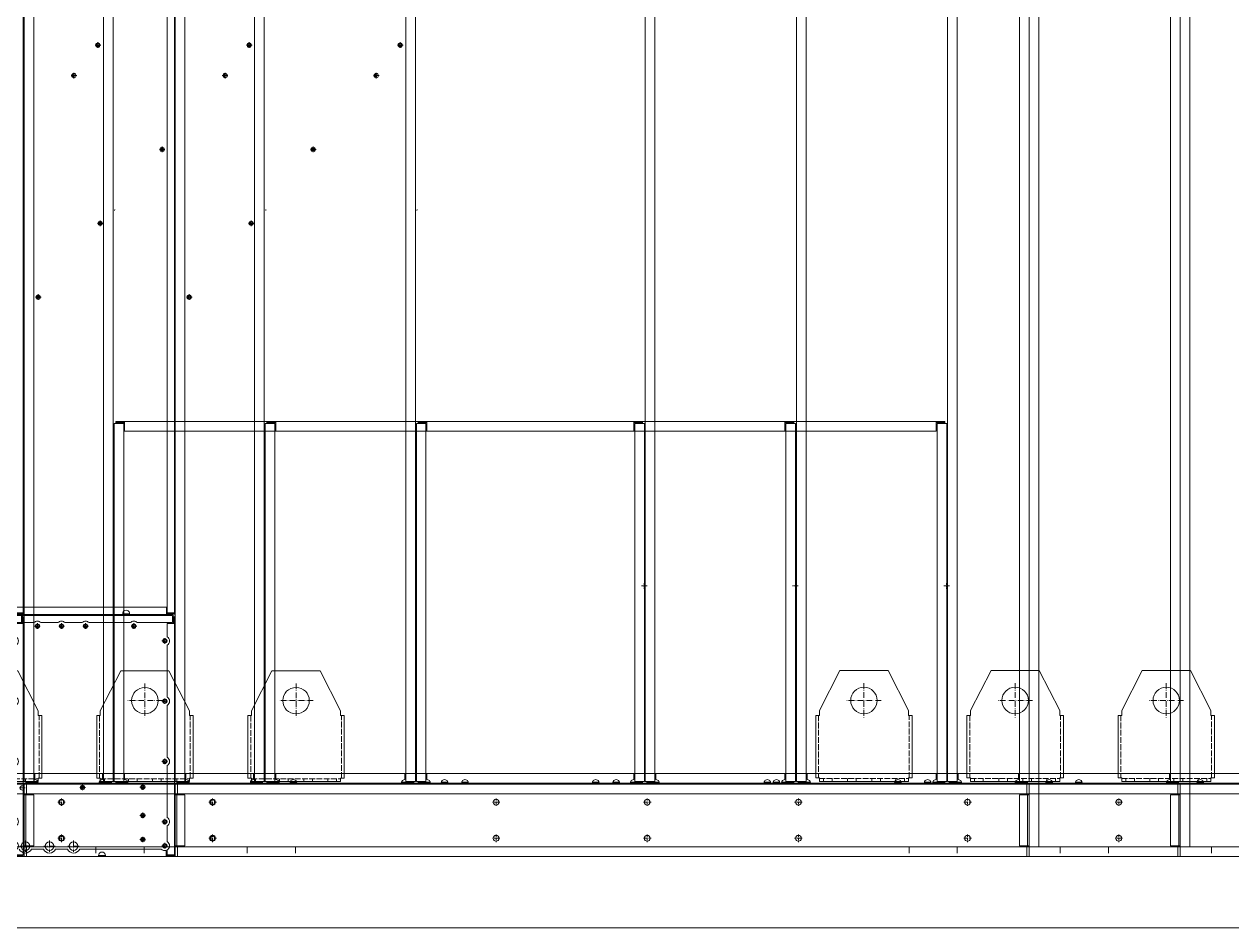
# Model space of a CAD drawing. Header units: millimetres. Extents: x -664124 to 30784, y -141094 to 22397.
# Drawn here: x -652309 to -649804, y -135367 to -133492 of the extents above; entities that cross this region are included whole.
import ezdxf

# ---------------------------------------------------------------- set-up
doc = ezdxf.new("R2010")
doc.units = ezdxf.units.MM
doc.linetypes.add('DASHDOT', pattern=[18.5, 12, -3, 0.5, -3])
doc.linetypes.add('DASHED', pattern=[15, 12, -3])

# ---------------------------------------------------------------- blocks, each defined once
blk = doc.blocks.new('457536')
at = {"color": 7, "lineweight": 5}
for p, q in [((114592.520962, 89152.297332), (114550.020962, 89069.297332)), ((114692.520962, 89152.297332), (114592.520962, 89152.297332)), ((114735.020962, 89069.297332), (114692.520962, 89152.297332)), ((114542.520962, 89059.297332), (114542.520962, 88929.797332)), ((114742.520962, 88929.797332), (114742.520962, 89059.297332)), ((114550.020962, 88922.297332), (114735.020962, 88922.297332))]:
    blk.add_line(p, q, dxfattribs=at)
at = {"color": 7, "linetype": 'DASHDOT', "lineweight": 5}
for p, q in [((114642.520962, 89126.047332), (114642.520962, 89054.547332)), ((114678.270962, 89090.297332), (114606.770962, 89090.297332))]:
    blk.add_line(p, q, dxfattribs=at)
at = {"color": 7, "lineweight": 5, "ltscale": 0.09375}
for p, q in [((114542.520962, 89059.297332), (114550.020962, 89059.297332)), ((114742.520962, 89059.297332), (114735.020962, 89059.297332)), ((114550.020962, 88929.797332), (114542.520962, 88929.797332)), ((114550.020962, 88922.297332), (114550.020962, 88929.797332)), ((114735.020962, 88929.797332), (114742.520962, 88929.797332)), ((114735.020962, 88922.297332), (114735.020962, 88929.797332))]:
    blk.add_line(p, q, dxfattribs=at)
at = {"color": 7, "linetype": 'DASHED', "lineweight": 5}
for p, q in [((114548.520962, 89059.297332), (114548.520962, 88929.797332)), ((114736.520962, 88929.797332), (114736.520962, 89059.297332)), ((114550.020962, 88928.297332), (114735.020962, 88928.297332))]:
    blk.add_line(p, q, dxfattribs=at)
at = {"color": 7, "lineweight": 5, "ltscale": 0.125}
for p, q in [((114550.020962, 89059.297332), (114550.020962, 89069.297332)), ((114735.020962, 89069.297332), (114735.020962, 89059.297332))]:
    blk.add_line(p, q, dxfattribs=at)
at = {"color": 7, "linetype": 'DASHED', "lineweight": 5, "ltscale": 0.075}
for p, q in [((114558.520962, 88928.297332), (114558.520962, 88922.297332)), ((114576.520962, 88928.297332), (114576.520962, 88922.297332)), ((114608.520962, 88928.297332), (114608.520962, 88922.297332)), ((114626.520962, 88928.297332), (114626.520962, 88922.297332)), ((114658.520962, 88928.297332), (114658.520962, 88922.297332)), ((114676.520962, 88928.297332), (114676.520962, 88922.297332)), ((114708.520962, 88928.297332), (114708.520962, 88922.297332)), ((114726.520962, 88928.297332), (114726.520962, 88922.297332))]:
    blk.add_line(p, q, dxfattribs=at)
at = {"color": 7, "lineweight": 5}
blk.add_circle((114642.520962, 89090.297332), 27.5, dxfattribs=at)
blk = doc.blocks.new('1')
at = {"color": 7, "lineweight": 20}
for p, q in [((14472.3, 9340.4), (14472.3, 12781.4)), ((14492.3, 12781.4), (14492.3, 9340.4)), ((14950.3, 9340.4), (14950.3, 12781.4)), ((14970.3, 12781.4), (14970.3, 9340.4)), ((16074.3, 9340.4), (16074.3, 12781.4)), ((16870.3, 12781.4), (16870.3, 9340.4)), ((16890.3, 12764.9), (16890.3, 9204.9)), ((14455.3, 12539.8), (14455.3, 9690)), ((14470.3, 9690), (14470.3, 12539.8)), ((16850.3, 11513.9), (16850.3, 9340.4)), ((16094.3, 9340.4), (16094.3, 11461.9)), ((14972.3, 9340.4), (14972.3, 10083.4)), ((14992.3, 10083.4), (14992.3, 9340.4)), ((14994.3, 10086.9), (16050.3, 10086.9)), ((16052.3, 9340.4), (16052.3, 10083.4)), ((16072.3, 10083.4), (16072.3, 9340.4)), ((16050.3, 10066.9), (14994.3, 10066.9)), ((14453.7, 9701.9), (13487.9, 9701.9)), ((14466.8, 9684.9), (11473.8, 9684.9)), ((13578, 9686.9), (14363.6, 9686.9)), ((14179.2, 9669.9), (14143.5, 9669.9)), ((14229.2, 9669.9), (14193.5, 9669.9)), ((14279.2, 9669.9), (14243.5, 9669.9)), ((14379.2, 9669.9), (14293.5, 9669.9)), ((14377, 9686.9), (14453.7, 9686.9)), ((14466.8, 9669.9), (14393.5, 9669.9)), ((14455.3, 9640.6), (14455.3, 9667.9)), ((14470.3, 9188.4), (14470.3, 9667.9)), ((14455.3, 9515.6), (14455.3, 9623.3)), ((14455.3, 9390.6), (14455.3, 9498.3)), ((14455.3, 9265.6), (14455.3, 9373.3)), ((14494.3, 9356.9), (14948.3, 9356.9)), ((14994.3, 9356.9), (16050.3, 9356.9)), ((16096.3, 9356.9), (16848.3, 9356.9)), ((16865.6, 9334.9), (14477, 9334.9)), ((14941.3, 9336.9), (14501.3, 9336.9)), ((15662.3, 9336.5), (14512.3, 9336.5)), ((15337.3, 9336.9), (15001.3, 9336.9)), ((15693.3, 9336.9), (15351.3, 9336.9)), ((16830.3, 9336.5), (15680.3, 9336.5)), ((16043.3, 9336.9), (15707.3, 9336.9)), ((16339.3, 9336.9), (16103.3, 9336.9)), ((16591.3, 9336.9), (16353.3, 9336.9)), ((16841.3, 9336.9), (16605.3, 9336.9)), ((14472.3, 9314.9), (16870.3, 9314.9)), ((14472.3, 9206.9), (14472.3, 9312.9)), ((14475.5, 9312.9), (14475.5, 9206.9)), ((14477, 9314.9), (16865.6, 9314.9)), ((14492.3, 9206.9), (14492.3, 9312.9)), ((16850.3, 9312.9), (16850.3, 9206.9)), ((16867.1, 9206.9), (16867.1, 9312.9)), ((16870.3, 9312.9), (16870.3, 9206.9)), ((16870.3, 9206.9), (16870.3, 9312.9)), ((14455.3, 9215.6), (14455.3, 9248.3)), ((14198.7, 9199.9), (14174, 9199.9)), ((14248.7, 9199.9), (14224, 9199.9)), ((14443.2, 9199.9), (14274, 9199.9)), ((14621.3, 9204.9), (14472.3, 9204.9)), ((16865.6, 9204.9), (14477, 9204.9)), ((16621.3, 9204.9), (14721.3, 9204.9)), ((16870.3, 9204.9), (16721.3, 9204.9)), ((14313.6, 9184.9), (13427.1, 9184.9)), ((14453.3, 9184.9), (14327.1, 9184.9)), ((16870.3, 9184.9), (14472.3, 9184.9)), ((14477, 9184.9), (16865.6, 9184.9))]:
    blk.add_line(p, q, dxfattribs=at)
at = {"color": 7, "linetype": 'DASHDOT', "lineweight": 20, "ltscale": 0.292499}
for p, q in [((14939, 10874.2), (14939, 10862.5)), ((14889.1, 10810.8), (14889.1, 10799.1)), ((14630, 10504.3), (14630, 10492.6)), ((16078, 9746.1), (16066.3, 9746.1))]:
    blk.add_line(p, q, dxfattribs=at)
at = {"color": 7, "linetype": 'DASHDOT', "lineweight": 20, "ltscale": 0.195001}
for p, q in [((14939, 10872.3), (14939, 10864.5)), ((14630, 10502.4), (14630, 10494.6)), ((14501.4, 10349.2), (14501.4, 10341.4))]:
    blk.add_line(p, q, dxfattribs=at)
at = {"color": 7, "linetype": 'DASHDOT', "lineweight": 20, "ltscale": 0.2925}
for p, q in [((14944.9, 10868.3), (14933.2, 10868.3)), ((14895, 10804.9), (14883.3, 10804.9)), ((14764.4, 10651.6), (14752.7, 10651.6)), ((14635.9, 10498.4), (14624.2, 10498.4)), ((14507.3, 10345.2), (14495.6, 10345.2)), ((16072.2, 9751.9), (16072.2, 9740.2)), ((14192.2, 9662.9), (14180.5, 9662.9)), ((14186.3, 9668.8), (14186.3, 9657.1)), ((14242.2, 9662.9), (14230.5, 9662.9)), ((14236.3, 9668.8), (14236.3, 9657.1)), ((14292.2, 9662.9), (14280.5, 9662.9)), ((14286.3, 9668.8), (14286.3, 9657.1)), ((14392.2, 9662.9), (14380.5, 9662.9)), ((14386.3, 9668.8), (14386.3, 9657.1)), ((14456.2, 9631.9), (14444.5, 9631.9)), ((14450.3, 9637.8), (14450.3, 9626.1)), ((14456.2, 9506.9), (14444.5, 9506.9)), ((14450.3, 9512.8), (14450.3, 9501.1)), ((14456.2, 9381.9), (14444.5, 9381.9)), ((14450.3, 9387.8), (14450.3, 9376.1)), ((14160.7, 9326.8), (14149, 9326.8)), ((14285.7, 9327.8), (14274, 9327.8)), ((14279.8, 9333.7), (14279.8, 9322)), ((14410.7, 9328.7), (14399, 9328.7)), ((14404.8, 9334.6), (14404.8, 9322.9)), ((14410.7, 9269.9), (14399, 9269.9)), ((14404.8, 9275.8), (14404.8, 9264.1)), ((14456.2, 9256.9), (14444.5, 9256.9)), ((14450.3, 9262.8), (14450.3, 9251.1)), ((14410.7, 9219.9), (14399, 9219.9)), ((14404.8, 9225.8), (14404.8, 9214.1)), ((14456.2, 9206.9), (14444.5, 9206.9)), ((14450.3, 9212.8), (14450.3, 9201.1))]:
    blk.add_line(p, q, dxfattribs=at)
at = {"color": 7, "linetype": 'DASHDOT', "lineweight": 20, "ltscale": 0.195}
for p, q in [((14942.9, 10868.4), (14935.1, 10868.4)), ((14891, 10804.9), (14883.2, 10804.9)), ((14762.4, 10651.7), (14754.6, 10651.7)), ((14633.9, 10498.5), (14626.1, 10498.5)), ((14505.3, 10345.3), (14497.5, 10345.3)), ((14283.2, 9327.8), (14275.4, 9327.8)), ((14279.3, 9331.7), (14279.3, 9323.9)), ((14408.2, 9328.8), (14400.4, 9328.8)), ((14404.3, 9332.7), (14404.3, 9324.9)), ((14408.2, 9269.9), (14400.4, 9269.9)), ((14404.3, 9273.8), (14404.3, 9266)), ((14408.2, 9219.9), (14400.4, 9219.9)), ((14404.3, 9223.8), (14404.3, 9216))]:
    blk.add_line(p, q, dxfattribs=at)
at = {"color": 7, "linetype": 'DASHDOT', "lineweight": 20, "ltscale": 0.194998}
for p, q in [((14887.1, 10808.8), (14887.1, 10801)), ((14758.5, 10655.6), (14758.5, 10647.8))]:
    blk.add_line(p, q, dxfattribs=at)
at = {"color": 7, "linetype": 'DASHDOT', "lineweight": 20, "ltscale": 0.292502}
for p, q in [((14758.5, 10657.5), (14758.5, 10645.8)), ((14501.4, 10351.1), (14501.4, 10339.4))]:
    blk.add_line(p, q, dxfattribs=at)
at = {"color": 7, "lineweight": 20, "ltscale": 0.050782}
blk.add_line((14973.4, 10525), (14973.7, 10527), dxfattribs=at)
at = {"color": 7, "lineweight": 20, "ltscale": 0.077786}
blk.add_line((14472.3, 10344.8), (14470.3, 10342.4), dxfattribs=at)
at = {"color": 7, "lineweight": 20, "ltscale": 0.05349}
blk.add_line((14470.3, 10287.6), (14472.3, 10286.8), dxfattribs=at)
blk.add_line((14470.3, 10287.6), (14472.3, 10286.8), dxfattribs=at)
at = {"color": 7, "lineweight": 20, "ltscale": 0.039896}
blk.add_line((14471.8, 10281.6), (14470.3, 10282.2), dxfattribs=at)
at = {"color": 7, "lineweight": 20, "ltscale": 0.012708}
for p, q in [((14471.8, 10281.6), (14472.3, 10281.6)), ((14471.8, 9709.4), (14472.3, 9709.4)), ((14472.3, 9709.4), (14471.8, 9709.4))]:
    blk.add_line(p, q, dxfattribs=at)
at = {"color": 7, "lineweight": 20, "ltscale": 0.0875}
for p, q in [((14972.3, 10083.4), (14975.8, 10083.4)), ((14994.3, 10086.9), (14994.3, 10083.4)), ((16050.3, 10086.9), (16050.3, 10083.4)), ((16072.3, 10083.4), (16068.8, 10083.4)), ((14466.8, 9684.9), (14466.8, 9681.4)), ((14470.3, 9667.9), (14466.8, 9667.9)), ((14472.3, 9340.4), (14475.8, 9340.4)), ((14970.3, 9340.4), (14966.8, 9340.4)), ((14972.3, 9340.4), (14975.8, 9340.4)), ((16072.3, 9340.4), (16068.8, 9340.4)), ((16074.3, 9340.4), (16077.8, 9340.4)), ((16870.3, 9340.4), (16866.8, 9340.4)), ((14453.3, 9184.9), (14453.3, 9188.4)), ((14470.3, 9188.4), (14466.8, 9188.4))]:
    blk.add_line(p, q, dxfattribs=at)
at = {"color": 7, "lineweight": 20, "ltscale": 0.4625}
for p, q in [((14975.8, 10086.9), (14994.3, 10086.9)), ((14994.3, 10084.9), (14975.8, 10084.9)), ((16050.3, 10086.9), (16068.8, 10086.9)), ((16068.8, 10084.9), (16050.3, 10084.9)), ((14471.8, 9709.4), (14471.8, 9690.9)), ((14471.8, 9709.4), (14471.8, 9690.9))]:
    blk.add_line(p, q, dxfattribs=at)
at = {"color": 7, "lineweight": 20, "ltscale": 0.05}
for p, q in [((14975.8, 10086.9), (14975.8, 10084.9)), ((16068.8, 10086.9), (16068.8, 10084.9)), ((14470.3, 9681.4), (14468.3, 9681.4)), ((14972.3, 9661.9), (14970.3, 9661.9)), ((14972.3, 9661.9), (14970.3, 9661.9)), ((16074.3, 9661.9), (16072.3, 9661.9)), ((16074.3, 9661.9), (16072.3, 9661.9)), ((14970.3, 9641.9), (14972.3, 9641.9)), ((14970.3, 9641.5), (14972.3, 9641.5)), ((16072.3, 9641.9), (16074.3, 9641.9)), ((16072.3, 9641.9), (16074.3, 9641.9)), ((16072.3, 9641.5), (16074.3, 9641.5)), ((14972.3, 9531.9), (14970.3, 9531.9)), ((14972.3, 9531.9), (14970.3, 9531.9)), ((14972.3, 9531.5), (14970.3, 9531.5)), ((16074.3, 9531.9), (16072.3, 9531.9)), ((16074.3, 9531.9), (16072.3, 9531.9)), ((16074.3, 9531.5), (16072.3, 9531.5)), ((14970.3, 9511.5), (14972.3, 9511.5)), ((16072.3, 9511.5), (16074.3, 9511.5)), ((14475.8, 9336.9), (14475.8, 9338.9)), ((14487.3, 9336.9), (14487.3, 9338.9)), ((14955.3, 9336.9), (14955.3, 9338.9)), ((14966.8, 9336.9), (14966.8, 9338.9)), ((14975.8, 9336.9), (14975.8, 9338.9)), ((14987.3, 9336.9), (14987.3, 9338.9)), ((16057.3, 9336.9), (16057.3, 9338.9)), ((16068.8, 9336.9), (16068.8, 9338.9)), ((16077.8, 9336.9), (16077.8, 9338.9)), ((16089.3, 9336.9), (16089.3, 9338.9)), ((16855.3, 9336.9), (16855.3, 9338.9)), ((16866.8, 9336.9), (16866.8, 9338.9)), ((14472.3, 9312.9), (14472.3, 9314.9)), ((14475.5, 9312.9), (14475.5, 9314.9)), ((14475.5, 9312.9), (14475.5, 9314.9)), ((16867.1, 9314.9), (16867.1, 9312.9)), ((16870.3, 9312.9), (16870.3, 9314.9)), ((14472.3, 9204.9), (14472.3, 9206.9)), ((14475.5, 9204.9), (14475.5, 9206.9)), ((14475.5, 9204.9), (14475.5, 9206.9)), ((16867.1, 9206.9), (16867.1, 9204.9)), ((16870.3, 9204.9), (16870.3, 9206.9)), ((14313.6, 9184.9), (14313.6, 9186.9)), ((14327.1, 9184.9), (14327.1, 9186.9)), ((14466.8, 9184.9), (14466.8, 9186.9))]:
    blk.add_line(p, q, dxfattribs=at)
at = {"color": 7, "lineweight": 20, "ltscale": 0.0375}
for p, q in [((14975.8, 10084.9), (14975.8, 10083.4)), ((16068.8, 10084.9), (16068.8, 10083.4)), ((14468.3, 9681.4), (14466.8, 9681.4)), ((14467.2, 9688.5), (14467.2, 9690)), ((14475.8, 9338.9), (14475.8, 9340.4)), ((14966.8, 9338.9), (14966.8, 9340.4)), ((14975.8, 9338.9), (14975.8, 9340.4)), ((16068.8, 9338.9), (16068.8, 9340.4)), ((16077.8, 9338.9), (16077.8, 9340.4)), ((16866.8, 9338.9), (16866.8, 9340.4)), ((14475.5, 9312.9), (14477, 9312.9)), ((16867.1, 9312.9), (16865.6, 9312.9)), ((14466.8, 9186.9), (14466.8, 9188.4))]:
    blk.add_line(p, q, dxfattribs=at)
at = {"color": 7, "lineweight": 20, "ltscale": 0.4125}
for p, q in [((14975.8, 10083.4), (14992.3, 10083.4)), ((14994.3, 10066.9), (14994.3, 10083.4)), ((16050.3, 10083.4), (16050.3, 10066.9)), ((16052.3, 10083.4), (16068.8, 10083.4)), ((14492.3, 9340.4), (14475.8, 9340.4)), ((14966.8, 9340.4), (14950.3, 9340.4)), ((14992.3, 9340.4), (14975.8, 9340.4)), ((16068.8, 9340.4), (16052.3, 9340.4)), ((16094.3, 9340.4), (16077.8, 9340.4)), ((16866.8, 9340.4), (16850.3, 9340.4))]:
    blk.add_line(p, q, dxfattribs=at)
at = {"color": 7, "lineweight": 20, "ltscale": 0.2975}
for p, q in [((14453.7, 9690), (14453.7, 9701.9)), ((14455.3, 9690), (14467.2, 9690))]:
    blk.add_line(p, q, dxfattribs=at)
at = {"color": 7, "lineweight": 20, "ltscale": 0.168029}
for p, q in [((14363.6, 9688.5), (14370.3, 9688.5)), ((14363.6, 9686.9), (14370.3, 9686.9)), ((14377, 9688.5), (14370.3, 9688.5)), ((14377, 9686.9), (14370.3, 9686.9))]:
    blk.add_line(p, q, dxfattribs=at)
at = {"color": 7, "lineweight": 20, "ltscale": 0.04}
for p, q in [((14363.6, 9686.9), (14363.6, 9688.5)), ((14377, 9686.9), (14377, 9688.5)), ((14467.2, 9686.9), (14467.2, 9688.5)), ((14512.3, 9334.9), (14512.3, 9336.5)), ((15662.3, 9334.9), (15662.3, 9336.5)), ((15680.3, 9334.9), (15680.3, 9336.5)), ((16830.3, 9334.9), (16830.3, 9336.5))]:
    blk.add_line(p, q, dxfattribs=at)
at = {"color": 7, "lineweight": 20, "ltscale": 0.0775}
for p, q in [((14453.7, 9686.9), (14453.7, 9690)), ((14470.3, 9690), (14467.2, 9690))]:
    blk.add_line(p, q, dxfattribs=at)
at = {"color": 7, "lineweight": 20, "ltscale": 0.3375}
for p, q in [((14467.2, 9688.5), (14453.7, 9688.5)), ((14453.7, 9686.9), (14467.2, 9686.9)), ((14468.3, 9667.9), (14468.3, 9681.4)), ((14470.3, 9681.4), (14470.3, 9667.9)), ((14453.3, 9186.9), (14466.8, 9186.9)), ((14466.8, 9184.9), (14453.3, 9184.9))]:
    blk.add_line(p, q, dxfattribs=at)
at = {"color": 7, "lineweight": 20, "ltscale": 0.2875}
for p, q in [((14466.8, 9669.9), (14466.8, 9681.4)), ((14455.3, 9667.9), (14466.8, 9667.9)), ((14475.8, 9338.9), (14487.3, 9338.9)), ((14487.3, 9336.9), (14475.8, 9336.9)), ((14955.3, 9338.9), (14966.8, 9338.9)), ((14966.8, 9336.9), (14955.3, 9336.9)), ((14975.8, 9338.9), (14987.3, 9338.9)), ((14987.3, 9336.9), (14975.8, 9336.9)), ((16057.3, 9338.9), (16068.8, 9338.9)), ((16068.8, 9336.9), (16057.3, 9336.9)), ((16077.8, 9338.9), (16089.3, 9338.9)), ((16089.3, 9336.9), (16077.8, 9336.9)), ((16855.3, 9338.9), (16866.8, 9338.9)), ((16866.8, 9336.9), (16855.3, 9336.9)), ((14455.3, 9188.4), (14466.8, 9188.4))]:
    blk.add_line(p, q, dxfattribs=at)
at = {"color": 7, "lineweight": 20, "ltscale": 0.114792}
blk.add_line((14467.2, 9689.4), (14471.8, 9689.4), dxfattribs=at)
at = {"color": 7, "lineweight": 20, "ltscale": 0.114793}
blk.add_line((14471.8, 9687.4), (14467.2, 9687.4), dxfattribs=at)
at = {"color": 7, "lineweight": 20, "ltscale": 0.037293}
blk.add_line((14470.3, 9690.9), (14471.8, 9690.9), dxfattribs=at)
at = {"color": 7, "lineweight": 20, "ltscale": 0.037353}
blk.add_line((14471.8, 9690.9), (14470.3, 9690.9), dxfattribs=at)
at = {"color": 7, "lineweight": 20, "ltscale": 0.319497}
for p, q in [((14494.3, 9356.9), (14494.3, 9344.2)), ((14948.3, 9356.9), (14948.3, 9344.2)), ((14994.3, 9356.9), (14994.3, 9344.2)), ((16050.3, 9356.9), (16050.3, 9344.2)), ((16096.3, 9356.9), (16096.3, 9344.2)), ((16848.3, 9356.9), (16848.3, 9344.2))]:
    blk.add_line(p, q, dxfattribs=at)
at = {"color": 7, "lineweight": 20, "ltscale": 0.1175}
for p, q in [((14477, 9334.9), (14472.3, 9334.9)), ((14477, 9334.9), (14477, 9330.2)), ((16870.3, 9334.9), (16865.6, 9334.9)), ((16865.6, 9334.9), (16865.6, 9330.2)), ((14472.3, 9206.9), (14477, 9206.9)), ((16870.3, 9206.9), (16865.6, 9206.9)), ((14477, 9184.9), (14477, 9189.6)), ((16865.6, 9184.9), (16865.6, 9189.6))]:
    blk.add_line(p, q, dxfattribs=at)
at = {"color": 7, "lineweight": 20, "ltscale": 0.16}
for p, q in [((14472.3, 9328.5), (14472.3, 9334.9)), ((16870.3, 9334.9), (16870.3, 9328.5)), ((14472.3, 9184.9), (14472.3, 9191.3)), ((16870.3, 9191.3), (16870.3, 9184.9))]:
    blk.add_line(p, q, dxfattribs=at)
at = {"color": 7, "lineweight": 20, "ltscale": 0.34}
for p, q in [((14472.3, 9328.5), (14472.3, 9314.9)), ((16870.3, 9314.9), (16870.3, 9328.5)), ((14472.3, 9204.9), (14472.3, 9191.3)), ((14621.3, 9191.3), (14621.3, 9204.9)), ((14721.3, 9204.9), (14721.3, 9191.3)), ((16621.3, 9191.3), (16621.3, 9204.9)), ((16721.3, 9204.9), (16721.3, 9191.3)), ((16870.3, 9191.3), (16870.3, 9204.9))]:
    blk.add_line(p, q, dxfattribs=at)
at = {"color": 7, "lineweight": 20, "ltscale": 0.3825}
for p, q in [((14477, 9330.2), (14477, 9314.9)), ((16865.6, 9314.9), (16865.6, 9330.2)), ((14492.3, 9312.9), (14477, 9312.9)), ((16865.6, 9312.9), (16850.3, 9312.9)), ((14477, 9206.9), (14492.3, 9206.9)), ((14477, 9204.9), (14477, 9189.6)), ((16850.3, 9206.9), (16865.6, 9206.9)), ((16865.6, 9189.6), (16865.6, 9204.9))]:
    blk.add_line(p, q, dxfattribs=at)
at = {"color": 7, "lineweight": 20, "ltscale": 0.175}
for p, q in [((14487.3, 9338.9), (14494.3, 9338.9)), ((14487.3, 9336.9), (14494.3, 9336.9)), ((14501.3, 9336.9), (14494.3, 9336.9)), ((14941.3, 9336.9), (14948.3, 9336.9)), ((14948.3, 9338.9), (14955.3, 9338.9)), ((14948.3, 9336.9), (14955.3, 9336.9)), ((14987.3, 9338.9), (14994.3, 9338.9)), ((14987.3, 9336.9), (14994.3, 9336.9)), ((15001.3, 9336.9), (14994.3, 9336.9)), ((15351.3, 9336.9), (15337.3, 9336.9)), ((15693.3, 9336.9), (15700.3, 9336.9)), ((15700.3, 9336.9), (15707.3, 9336.9)), ((16043.3, 9336.9), (16050.3, 9336.9)), ((16050.3, 9338.9), (16057.3, 9338.9)), ((16050.3, 9336.9), (16057.3, 9336.9)), ((16089.3, 9338.9), (16096.3, 9338.9)), ((16089.3, 9336.9), (16096.3, 9336.9)), ((16103.3, 9336.9), (16096.3, 9336.9)), ((16339.3, 9336.9), (16346.3, 9336.9)), ((16353.3, 9336.9), (16346.3, 9336.9)), ((16591.3, 9336.9), (16605.3, 9336.9)), ((16841.3, 9336.9), (16855.3, 9336.9)), ((16848.3, 9338.9), (16855.3, 9338.9))]:
    blk.add_line(p, q, dxfattribs=at)
at = {"color": 7, "lineweight": 20, "ltscale": 0.164795}
for p, q in [((14500.9, 9338.9), (14494.3, 9338.9)), ((14941.7, 9338.9), (14948.3, 9338.9)), ((15000.9, 9338.9), (14994.3, 9338.9)), ((15344.3, 9338.9), (15337.7, 9338.9)), ((15350.9, 9338.9), (15344.3, 9338.9)), ((15693.7, 9338.9), (15700.3, 9338.9)), ((15700.3, 9338.9), (15706.9, 9338.9)), ((16043.7, 9338.9), (16050.3, 9338.9)), ((16102.9, 9338.9), (16096.3, 9338.9)), ((16339.7, 9338.9), (16346.3, 9338.9)), ((16352.9, 9338.9), (16346.3, 9338.9)), ((16591.7, 9338.9), (16598.3, 9338.9)), ((16598.3, 9338.9), (16604.9, 9338.9)), ((16841.7, 9338.9), (16848.3, 9338.9))]:
    blk.add_line(p, q, dxfattribs=at)
at = {"color": 7, "lineweight": 20, "ltscale": 0.45}
blk.add_line((15662.3, 9336.5), (15680.3, 9336.5), dxfattribs=at)
at = {"color": 7, "lineweight": 20, "ltscale": 0.010005}
for p, q in [((16735.3, 9336.5), (16735.3, 9336.9)), ((16785.8, 9336.5), (16785.8, 9336.9)), ((16799.8, 9336.5), (16799.8, 9336.9))]:
    blk.add_line(p, q, dxfattribs=at)
at = {"color": 7, "lineweight": 20, "ltscale": 0.250004}
blk.add_line((16840.3, 9336.5), (16830.3, 9336.5), dxfattribs=at)
at = {"color": 7, "lineweight": 20, "ltscale": 0.25}
blk.add_line((16850.3, 9336.5), (16840.3, 9336.5), dxfattribs=at)
at = {"color": 7, "lineweight": 20, "ltscale": 0.01}
blk.add_line((16850.3, 9336.5), (16850.3, 9336.9), dxfattribs=at)
at = {"color": 7, "lineweight": 20, "ltscale": 0.39}
for p, q in [((16870.3, 9328.5), (16870.3, 9312.9)), ((16870.3, 9206.9), (16870.3, 9191.3))]:
    blk.add_line(p, q, dxfattribs=at)
at = {"color": 7, "lineweight": 20, "ltscale": 0.000462809}
blk.add_line((16870.3, 9325.4), (16870.3, 9325.4), dxfattribs=at)
at = {"color": 7, "lineweight": 20, "ltscale": 0.08}
for p, q in [((14472.3, 9312.9), (14475.5, 9312.9)), ((16867.1, 9312.9), (16870.3, 9312.9)), ((14475.5, 9206.9), (14472.3, 9206.9)), ((16870.3, 9206.9), (16867.1, 9206.9))]:
    blk.add_line(p, q, dxfattribs=at)
at = {"color": 7, "linetype": 'DASHDOT', "lineweight": 20, "ltscale": 0.39}
for p, q in [((14557.6, 9297.4), (14542, 9297.4)), ((14549.8, 9305.2), (14549.8, 9289.6)), ((15764.8, 9305.2), (15764.8, 9289.6)), ((16742.8, 9305.2), (16742.8, 9289.6)), ((14557.6, 9222.4), (14542, 9222.4)), ((14549.8, 9230.2), (14549.8, 9214.6)), ((15764.8, 9230.2), (15764.8, 9214.6)), ((16742.8, 9230.2), (16742.8, 9214.6))]:
    blk.add_line(p, q, dxfattribs=at)
at = {"color": 7, "linetype": 'DASHDOT', "lineweight": 20, "ltscale": 0.389999}
for p, q in [((15772.6, 9297.4), (15757, 9297.4)), ((15772.6, 9222.4), (15757, 9222.4))]:
    blk.add_line(p, q, dxfattribs=at)
at = {"color": 7, "linetype": 'DASHDOT', "lineweight": 20, "ltscale": 0.389996}
for p, q in [((16750.6, 9297.4), (16735, 9297.4)), ((16750.6, 9222.4), (16735, 9222.4))]:
    blk.add_line(p, q, dxfattribs=at)
at = {"color": 7, "linetype": 'DASHDOT', "lineweight": 20}
for p, q in [((14173, 9205.9), (14149.6, 9205.9)), ((14161.3, 9217.6), (14161.3, 9194.2)), ((14223, 9205.9), (14199.6, 9205.9)), ((14211.3, 9217.6), (14211.3, 9194.2)), ((14273, 9205.9), (14249.6, 9205.9)), ((14261.3, 9217.6), (14261.3, 9194.2))]:
    blk.add_line(p, q, dxfattribs=at)
at = {"color": 7, "lineweight": 20, "ltscale": 0.224015}
blk.add_line((14453.3, 9197.4), (14453.3, 9188.4), dxfattribs=at)
at = {"color": 7, "lineweight": 20, "ltscale": 0.245994}
blk.add_line((14455.3, 9188.4), (14455.3, 9198.3), dxfattribs=at)
at = {"lineweight": 20}
for p, q in [((17970.3, 9204.9), (16870.3, 9204.9)), ((16870.3, 9184.9), (11970.3, 9184.9)), ((17970.3, 9184.9), (16870.3, 9184.9)), ((9770.3, 9036.6), (17970.3, 9036.6))]:
    blk.add_line(p, q, dxfattribs=at)
at = {"color": 7, "lineweight": 20, "ltscale": 0.00043427}
blk.add_line((16870.3, 9194.5), (16870.3, 9194.5), dxfattribs=at)
at = {"color": 7, "lineweight": 20, "ltscale": 0.169248}
for p, q in [((14313.6, 9186.9), (14320.3, 9186.9)), ((14313.6, 9184.9), (14320.3, 9184.9)), ((14327.1, 9186.9), (14320.3, 9186.9)), ((14327.1, 9184.9), (14320.3, 9184.9))]:
    blk.add_line(p, q, dxfattribs=at)
at = {"color": 7, "lineweight": 20, "ltscale": 0.000478323}
blk.add_line((14481.8, 9184.9), (14481.9, 9184.9), dxfattribs=at)
at = {"color": 7, "lineweight": 20, "ltscale": 0.000571071}
blk.add_line((14582.6, 9184.9), (14582.7, 9184.9), dxfattribs=at)
at = {"color": 7, "lineweight": 20, "ltscale": 0.000337276}
blk.add_line((14597.1, 9184.9), (14597.1, 9184.9), dxfattribs=at)
at = {"color": 7, "lineweight": 20, "ltscale": 0.000669931}
blk.add_line((15072.2, 9184.9), (15072.2, 9184.9), dxfattribs=at)
at = {"color": 7, "lineweight": 20, "ltscale": 0.000895851}
blk.add_line((15081.8, 9184.9), (15081.9, 9184.9), dxfattribs=at)
at = {"color": 7, "lineweight": 20, "ltscale": 0.000673251}
blk.add_line((15624.1, 9184.9), (15624, 9184.9), dxfattribs=at)
at = {"color": 7, "lineweight": 20, "ltscale": 0.000571084}
blk.add_line((15638.5, 9184.9), (15638.5, 9184.9), dxfattribs=at)
at = {"color": 7, "lineweight": 20, "ltscale": 0.000197227}
blk.add_line((15718.6, 9184.9), (15718.6, 9184.9), dxfattribs=at)
at = {"color": 7, "lineweight": 20, "ltscale": 0.000670507}
blk.add_line((16260.8, 9184.9), (16260.8, 9184.9), dxfattribs=at)
at = {"color": 7, "lineweight": 20, "ltscale": 0.000335273}
blk.add_line((16270.4, 9184.9), (16270.5, 9184.9), dxfattribs=at)
at = {"color": 7, "lineweight": 20, "ltscale": 0.000447819}
blk.add_line((16860.8, 9184.9), (16860.8, 9184.9), dxfattribs=at)
at = {"color": 7, "lineweight": 20}
for centre, radius in [((14939, 10868.3), 4.5), ((14939, 10868.4), 3), ((14889.1, 10804.9), 4.5), ((14758.5, 10651.6), 4.5), ((14758.5, 10651.7), 3), ((14630, 10498.4), 4.5), ((14630, 10498.5), 3), ((14501.4, 10345.2), 4.5), ((14501.4, 10345.3), 3), ((14186.3, 9662.9), 4.5), ((14186.3, 9662.9), 3), ((14236.3, 9662.9), 4.5), ((14236.3, 9662.9), 3), ((14286.3, 9662.9), 4.5), ((14286.3, 9662.9), 3), ((14386.3, 9662.9), 4.5), ((14386.3, 9662.9), 3), ((14450.3, 9631.9), 4.5), ((14450.3, 9631.9), 3), ((14450.3, 9506.9), 4.5), ((14450.3, 9506.9), 3), ((14450.3, 9381.9), 4.5), ((14450.3, 9381.9), 3), ((14154.8, 9326.8), 4.5), ((14279.8, 9327.8), 4.5), ((14279.3, 9327.8), 3), ((14404.8, 9328.7), 4.5), ((14404.3, 9328.8), 3), ((14549.8, 9297.4), 6), ((14549.8, 9297.4), 4.5), ((15764.8, 9297.4), 6), ((16742.8, 9297.4), 6), ((14404.8, 9269.9), 4.5), ((14404.3, 9269.9), 3), ((14450.3, 9256.9), 4.5), ((14450.3, 9256.9), 3), ((14404.8, 9219.9), 4.5), ((14404.3, 9219.9), 3), ((14549.8, 9222.4), 6), ((14549.8, 9222.4), 4.5), ((15764.8, 9222.4), 6), ((16742.8, 9222.4), 6), ((14161.3, 9205.9), 9), ((14211.3, 9205.9), 9), ((14261.3, 9205.9), 9), ((14450.3, 9206.9), 4.5), ((14450.3, 9206.9), 3)]:
    blk.add_circle(centre, radius, dxfattribs=at)
for centre, radius, start, end in [((14887.1, 10804.9), 3, 235.822, 127.0122), ((16072.2, 9746.1), 4.5, 61.1523, 87.8201), ((16072.2, 9746.1), 3, 43.6368, 86.7288), ((16072.2, 9746.1), 3, 273.2712, 316.3632), ((16072.2, 9746.1), 4.5, 272.1799, 298.8477), ((14370.3, 9688.8), 7, 9.8709, 170.1291), ((14186.3, 9662.9), 10, 44.427, 135.573), ((14236.3, 9662.9), 10, 44.427, 135.573), ((14286.3, 9662.9), 10, 44.427, 135.573), ((14379.5, 9688.2), 16.2, 173.4769, 179.6689), ((14361.2, 9688.2), 16.2, 0.3311, 6.523), ((14386.3, 9662.9), 10, 44.427, 135.573), ((14466.8, 9681.4), 3.5, 0, 90), ((14466.8, 9681.4), 1.5, 0, 90), ((14471.8, 9690.9), 1.5, 270, 289.8069), ((14471.8, 9690.9), 3.5, 270, 278.3501), ((14450.3, 9631.9), 10, 300, 60), ((14450.3, 9506.9), 10, 300, 60), ((14450.3, 9381.9), 10, 300, 60), ((14494.3, 9337.2), 7, 27.9406, 90), ((14948.3, 9337.2), 7, 90, 152.0594), ((14994.3, 9337.2), 7, 27.9406, 90), ((15344.3, 9337.2), 7, 27.9406, 152.0594), ((15700.3, 9337.2), 7, 27.9406, 152.0594), ((16050.3, 9337.2), 7, 90, 152.0594), ((16096.3, 9337.2), 7, 27.9406, 90), ((16346.3, 9337.2), 7, 27.9406, 152.0594), ((16598.3, 9337.2), 7, 27.9406, 152.0594), ((16848.3, 9337.2), 7, 90, 152.0594), ((14450.3, 9256.9), 10, 300, 60), ((14161.3, 9205.9), 14, 205.3769, 334.6231), ((14211.3, 9205.9), 14, 205.3769, 334.6231), ((14261.3, 9205.9), 14, 205.3769, 334.6231), ((14320.3, 9186.9), 7, 12.3736, 167.6264), ((14450.3, 9206.9), 10, 224.427, 287.4576), ((14450.3, 9206.9), 10, 300, 60), ((14386.8, 9188.4), 3.5, 269.755, 270), ((14421.8, 9188.4), 3.5, 270, 270.245), ((14431.8, 9188.4), 3.5, 269.755, 270), ((14466.8, 9188.4), 1.5, 270, 0), ((14466.8, 9188.4), 3.5, 270, 0), ((14517, 9189.6), 4.7, 269.7272, 270), ((14518.7, 9191.3), 6.4, 269.7738, 270), ((14580.9, 9191.3), 6.4, 270, 270.2365), ((15704.1, 9189.6), 4.7, 270, 270.2728), ((15751.2, 9191.3), 6.4, 269.7738, 270), ((15813.4, 9191.3), 6.4, 270, 270.2365), ((16711.7, 9191.3), 6.4, 269.7608, 270), ((16773.9, 9191.3), 6.4, 270, 270.229), ((16825.6, 9189.6), 4.7, 270, 270.2728)]:
    blk.add_arc(centre, radius, start, end, dxfattribs=at)
for points in [[(14363.3, 9688.9), (14363.4, 9688.8), (14363.4, 9688.7), (14363.5, 9688.6), (14363.5, 9688.5), (14363.6, 9688.5)], [(14377.3, 9688.9), (14377.3, 9688.8), (14377.3, 9688.7), (14377.2, 9688.6), (14377.1, 9688.5), (14377, 9688.5)], [(14313.3, 9186.1), (14313.3, 9186.5), (14313.3, 9187), (14313.4, 9187.5), (14313.4, 9188), (14313.5, 9188.4)], [(14313.4, 9187.1), (14313.4, 9187.1), (14313.4, 9187), (14313.5, 9187), (14313.5, 9186.9), (14313.6, 9186.9)], [(14327.3, 9187.1), (14327.3, 9187.1), (14327.2, 9187), (14327.2, 9187), (14327.2, 9186.9), (14327.1, 9186.9)], [(14327.2, 9188.4), (14327.2, 9188), (14327.3, 9187.5), (14327.3, 9187), (14327.3, 9186.5), (14327.3, 9186.1)]]:
    blk.add_open_spline(points, degree=5, dxfattribs=at)
for points, knots in [([(14363.3, 9688.3), (14363.3, 9688), (14363.3, 9687.7), (14363.4, 9687.4), (14363.4, 9687.1), (14363.5, 9687), (14363.5, 9687), (14363.6, 9686.9), (14363.6, 9686.9)], [0, 0, 0, 0, 0, 0, 3.570616, 3.570616, 3.570616, 4.974883, 4.974883, 4.974883, 4.974883, 4.974883, 4.974883]), ([(14377.3, 9688.3), (14377.3, 9688), (14377.3, 9687.7), (14377.3, 9687.4), (14377.2, 9687.1), (14377.1, 9687), (14377.1, 9687), (14377.1, 9686.9), (14377, 9686.9)], [0, 0, 0, 0, 0, 0, 3.570616, 3.570616, 3.570616, 4.974883, 4.974883, 4.974883, 4.974883, 4.974883, 4.974883]), ([(14500.5, 9340.4), (14500.7, 9339.9), (14500.8, 9339.4), (14500.9, 9338.9), (14501.1, 9338), (14501.2, 9337.4), (14501.3, 9337.2), (14501.3, 9337), (14501.3, 9337), (14501.3, 9336.9), (14501.3, 9336.9), (14501.3, 9336.9)], [0, 0, 0, 0, 0, 0, 5.019575, 5.019575, 5.019575, 8.671425, 8.671425, 8.671425, 8.70839, 8.70839, 8.70839, 8.70839, 8.70839, 8.70839]), ([(14942.1, 9340.4), (14942, 9339.9), (14941.8, 9339.4), (14941.7, 9338.9), (14941.5, 9338), (14941.4, 9337.4), (14941.4, 9337.2), (14941.3, 9337), (14941.3, 9337), (14941.3, 9336.9), (14941.3, 9336.9), (14941.3, 9336.9)], [0, 0, 0, 0, 0, 0, 5.019575, 5.019575, 5.019575, 8.671425, 8.671425, 8.671425, 8.70839, 8.70839, 8.70839, 8.70839, 8.70839, 8.70839]), ([(15000.5, 9340.4), (15000.7, 9339.9), (15000.8, 9339.4), (15000.9, 9338.9), (15001.1, 9338), (15001.2, 9337.4), (15001.3, 9337.2), (15001.3, 9337), (15001.3, 9337), (15001.3, 9336.9), (15001.3, 9336.9), (15001.3, 9336.9)], [0, 0, 0, 0, 0, 0, 5.019575, 5.019575, 5.019575, 8.671425, 8.671425, 8.671425, 8.70839, 8.70839, 8.70839, 8.70839, 8.70839, 8.70839]), ([(15337.3, 9336.9), (15337.3, 9337), (15337.3, 9337), (15337.4, 9337.1), (15337.4, 9337.2), (15337.4, 9337.3), (15337.4, 9337.4), (15337.5, 9337.9), (15337.6, 9338.6), (15337.8, 9339.2), (15337.9, 9339.8), (15338.1, 9340.4), (15338.1, 9340.4), (15338.1, 9340.4), (15338.1, 9340.4)], [0, 0, 0, 0, 0, 0, 0.181509, 0.181509, 0.181509, 1.935967, 1.935967, 1.935967, 7.795509, 7.795509, 7.795509, 7.864561, 7.864561, 7.864561, 7.864561, 7.864561, 7.864561]), ([(15351.3, 9336.9), (15351.3, 9337), (15351.3, 9337), (15351.3, 9337.1), (15351.3, 9337.2), (15351.3, 9337.3), (15351.2, 9337.4), (15351.2, 9337.9), (15351, 9338.6), (15350.9, 9339.2), (15350.7, 9339.8), (15350.5, 9340.4), (15350.5, 9340.4), (15350.5, 9340.4), (15350.5, 9340.4)], [0, 0, 0, 0, 0, 0, 0.181509, 0.181509, 0.181509, 1.935966, 1.935966, 1.935966, 7.795506, 7.795506, 7.795506, 7.864558, 7.864558, 7.864558, 7.864558, 7.864558, 7.864558]), ([(15693.3, 9336.9), (15693.3, 9337), (15693.3, 9337), (15693.4, 9337.1), (15693.4, 9337.2), (15693.4, 9337.3), (15693.4, 9337.4), (15693.5, 9337.9), (15693.6, 9338.6), (15693.8, 9339.2), (15693.9, 9339.8), (15694.1, 9340.4), (15694.1, 9340.4), (15694.1, 9340.4), (15694.1, 9340.4)], [0, 0, 0, 0, 0, 0, 0.181509, 0.181509, 0.181509, 1.935966, 1.935966, 1.935966, 7.795506, 7.795506, 7.795506, 7.864558, 7.864558, 7.864558, 7.864558, 7.864558, 7.864558]), ([(15707.3, 9336.9), (15707.3, 9337), (15707.3, 9337), (15707.3, 9337.1), (15707.3, 9337.2), (15707.3, 9337.3), (15707.2, 9337.4), (15707.2, 9337.9), (15707, 9338.6), (15706.9, 9339.2), (15706.7, 9339.8), (15706.5, 9340.4), (15706.5, 9340.4), (15706.5, 9340.4), (15706.5, 9340.4)], [0, 0, 0, 0, 0, 0, 0.181509, 0.181509, 0.181509, 1.935967, 1.935967, 1.935967, 7.795509, 7.795509, 7.795509, 7.864561, 7.864561, 7.864561, 7.864561, 7.864561, 7.864561]), ([(16044.1, 9340.4), (16044, 9339.9), (16043.8, 9339.4), (16043.7, 9338.9), (16043.5, 9338), (16043.4, 9337.4), (16043.4, 9337.2), (16043.3, 9337), (16043.3, 9337), (16043.3, 9336.9), (16043.3, 9336.9), (16043.3, 9336.9)], [0, 0, 0, 0, 0, 0, 5.019575, 5.019575, 5.019575, 8.671425, 8.671425, 8.671425, 8.70839, 8.70839, 8.70839, 8.70839, 8.70839, 8.70839]), ([(16102.5, 9340.4), (16102.7, 9339.9), (16102.8, 9339.4), (16102.9, 9338.9), (16103.1, 9338), (16103.2, 9337.4), (16103.3, 9337.2), (16103.3, 9337), (16103.3, 9337), (16103.3, 9336.9), (16103.3, 9336.9), (16103.3, 9336.9)], [0, 0, 0, 0, 0, 0, 5.019575, 5.019575, 5.019575, 8.671425, 8.671425, 8.671425, 8.70839, 8.70839, 8.70839, 8.70839, 8.70839, 8.70839]), ([(16340.1, 9340.4), (16340, 9339.9), (16339.8, 9339.4), (16339.7, 9338.9), (16339.5, 9338), (16339.4, 9337.4), (16339.4, 9337.2), (16339.3, 9337), (16339.3, 9337), (16339.3, 9336.9), (16339.3, 9336.9), (16339.3, 9336.9)], [0, 0, 0, 0, 0, 0, 5.019577, 5.019577, 5.019577, 8.671428, 8.671428, 8.671428, 8.708393, 8.708393, 8.708393, 8.708393, 8.708393, 8.708393]), ([(16352.5, 9340.4), (16352.7, 9339.9), (16352.8, 9339.4), (16352.9, 9338.9), (16353.1, 9338), (16353.2, 9337.4), (16353.3, 9337.2), (16353.3, 9337), (16353.3, 9337), (16353.3, 9336.9), (16353.3, 9336.9), (16353.3, 9336.9)], [0, 0, 0, 0, 0, 0, 5.019575, 5.019575, 5.019575, 8.671425, 8.671425, 8.671425, 8.70839, 8.70839, 8.70839, 8.70839, 8.70839, 8.70839]), ([(16592.1, 9340.4), (16592, 9339.9), (16591.8, 9339.4), (16591.7, 9338.9), (16591.5, 9338), (16591.4, 9337.4), (16591.4, 9337.2), (16591.3, 9337), (16591.3, 9337), (16591.3, 9336.9), (16591.3, 9336.9), (16591.3, 9336.9)], [0, 0, 0, 0, 0, 0, 5.019575, 5.019575, 5.019575, 8.671425, 8.671425, 8.671425, 8.70839, 8.70839, 8.70839, 8.70839, 8.70839, 8.70839]), ([(16604.5, 9340.4), (16604.7, 9339.9), (16604.8, 9339.4), (16604.9, 9338.9), (16605.1, 9338), (16605.2, 9337.4), (16605.3, 9337.2), (16605.3, 9337), (16605.3, 9337), (16605.3, 9336.9), (16605.3, 9336.9), (16605.3, 9336.9)], [0, 0, 0, 0, 0, 0, 5.019577, 5.019577, 5.019577, 8.671428, 8.671428, 8.671428, 8.708393, 8.708393, 8.708393, 8.708393, 8.708393, 8.708393]), ([(16842.1, 9340.4), (16842, 9339.9), (16841.8, 9339.4), (16841.7, 9338.9), (16841.5, 9338), (16841.4, 9337.4), (16841.4, 9337.2), (16841.3, 9337), (16841.3, 9337), (16841.3, 9336.9), (16841.3, 9336.9), (16841.3, 9336.9)], [0, 0, 0, 0, 0, 0, 5.019575, 5.019575, 5.019575, 8.671425, 8.671425, 8.671425, 8.70839, 8.70839, 8.70839, 8.70839, 8.70839, 8.70839]), ([(14313.3, 9186.1), (14313.3, 9185.8), (14313.3, 9185.5), (14313.4, 9185.2), (14313.4, 9185), (14313.5, 9185), (14313.5, 9184.9), (14313.5, 9184.9), (14313.6, 9184.9)], [0, 0, 0, 0, 0, 0, 3.902586, 3.902586, 3.902586, 4.80152, 4.80152, 4.80152, 4.80152, 4.80152, 4.80152]), ([(14327.3, 9186.1), (14327.3, 9185.8), (14327.3, 9185.5), (14327.3, 9185.2), (14327.2, 9185), (14327.1, 9185), (14327.1, 9184.9), (14327.1, 9184.9), (14327.1, 9184.9)], [0, 0, 0, 0, 0, 0, 3.902586, 3.902586, 3.902586, 4.80152, 4.80152, 4.80152, 4.80152, 4.80152, 4.80152])]:
    blk.add_open_spline(points, degree=5, knots=knots, dxfattribs=at)
at = {"color": 0, "lineweight": 20}
for p in [(-99919.8, -79582.3), (-98114.7, -79581.9)]:
    blk.add_blockref('457536', p, dxfattribs=at)

msp = doc.modelspace()

# ---------------------------------------------------------------- block references
at = {"lineweight": 5}
for p in [(-667094.5, -144403.9), (-666780.9, -144403.9), (-666467.4, -144403.9)]:
    msp.add_blockref('1', p, dxfattribs=at)

doc.saveas('drawing.dxf')
